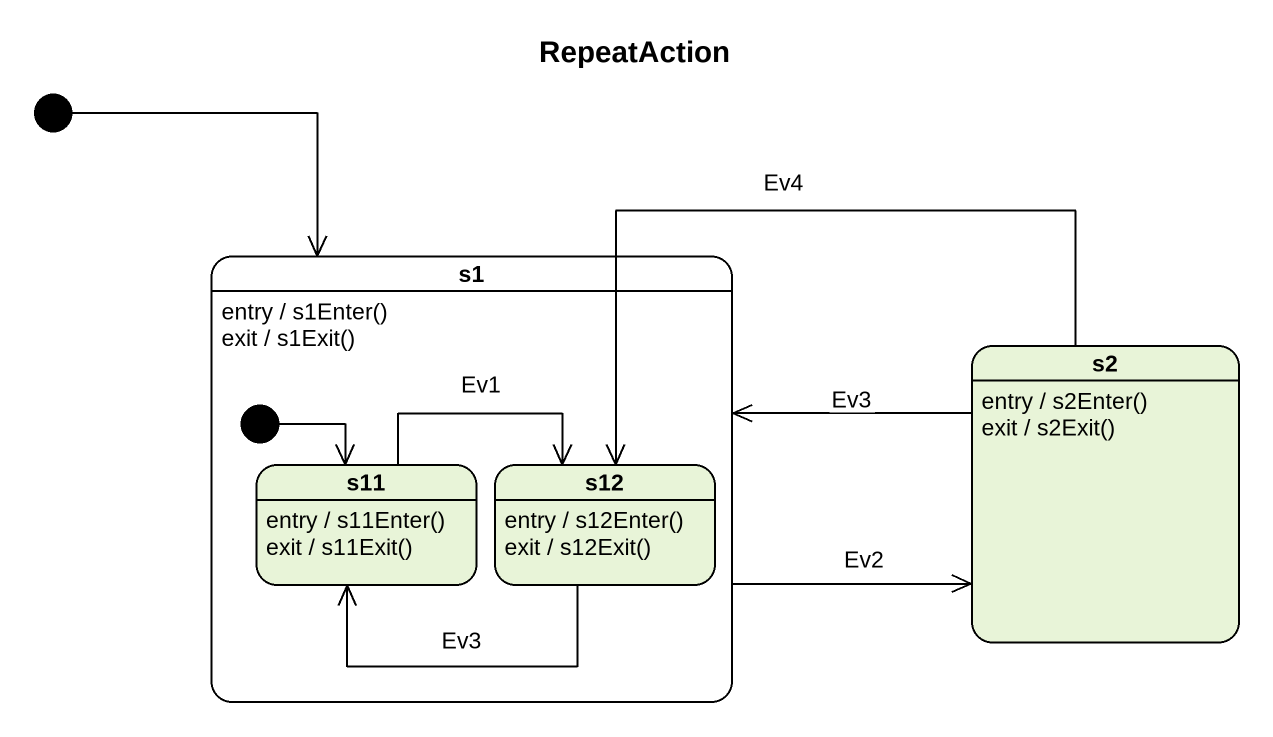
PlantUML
@startuml
title RepeatAction
hide empty description
state s1 {
  state s11
  s11 : entry / s11Enter()
  s11 : exit / s11Exit()
  state s12
  s12 : entry / s12Enter()
  s12 : exit / s12Exit()
  [*] --> s11
}
s1 : entry / s1Enter()
s1 : exit / s1Exit()
state s2
s2 : entry / s2Enter()
s2 : exit / s2Exit()
[*] --> s1
s1 -right-> s2 : Ev2
s2 -left-> s1 : Ev3
s2 -left-> s12 : Ev4
s11 -right-> s12 : Ev1
s12 -left-> s11 : Ev3
@enduml
